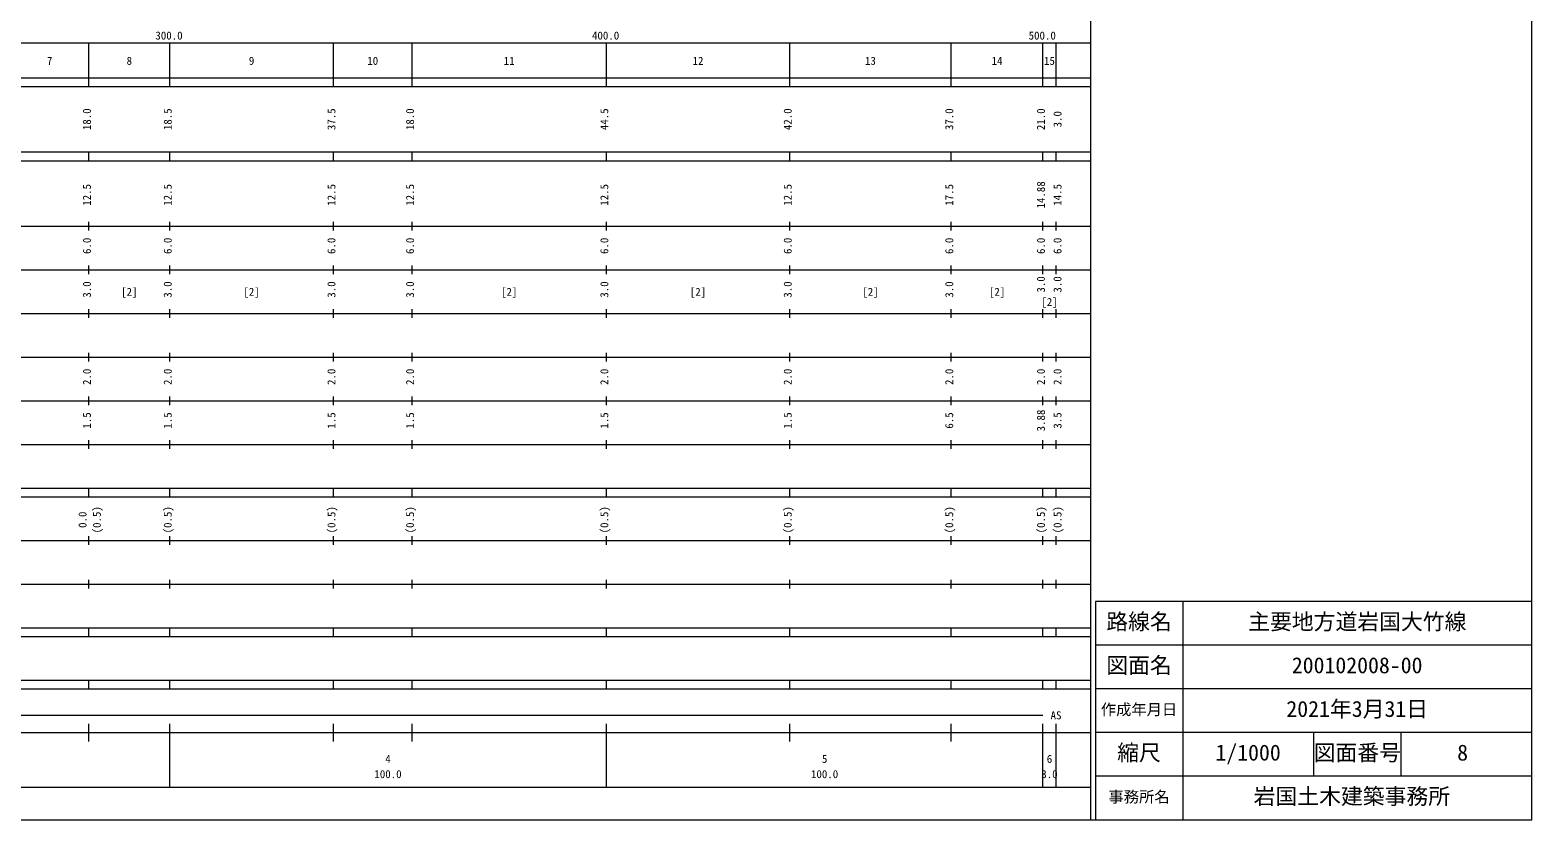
# Model space of a CAD drawing. Units: millimetres, scale not verified. Extents: x 20499 to 660499, y -46940 to 313060.
# Drawn here: x 316508 to 660499, y -46940 to 133985 of the extents above; entities that cross this region are included whole.
import ezdxf
from ezdxf.enums import TextEntityAlignment as Align

# ---------------------------------------------------------------- set-up
doc = ezdxf.new("R2010")
doc.units = ezdxf.units.MM
doc.header["$LTSCALE"] = 1000
for name, color, linetype, lineweight in [('M-TTL', 2, 'Continuous', 13), ('M-TTL-BAND', 7, 'Continuous', 13), ('M-TTL-FRAM', 2, 'Continuous', 13), ('M-TTL-LINE', 7, 'Continuous', 13), ('M-TTL-TXT', 7, 'Continuous', 13)]:
    doc.layers.add(name, color=color, linetype=linetype, lineweight=lineweight)
doc.styles.add('ＭＳ ゴシック', font='')
doc.styles.get('ＭＳ ゴシック').set_extended_font_data('MS Gothic')

msp = doc.modelspace()

# ---------------------------------------------------------------- linework, layer by layer
at = {"layer": 'M-TTL'}
for p, q in [((660499, -46940), (660499, 313060)), ((20499, -46940), (660499, -46940))]:
    msp.add_line(p, q, dxfattribs=at)
at = {"layer": 'M-TTL-BAND'}
for p, q in [((559499, -46940), (559499, 303060)), ((48499, 131060), (559499, 131060)), ((329999, 121060), (329999, 131060)), ((348499, 121060), (348499, 131060)), ((385999, 121060), (385999, 131060)), ((403999, 121060), (403999, 131060)), ((448499, 121060), (448499, 131060)), ((490499, 121060), (490499, 131060)), ((527499, 121060), (527499, 131060)), ((548499, 121060), (548499, 131060)), ((551499, 121060), (551499, 131060)), ((20499, 123060), (559499, 123060)), ((20499, 121060), (559499, 121060)), ((20499, 106060), (559499, 106060)), ((20499, 104060), (559499, 104060)), ((329999, 104060), (329999, 106060)), ((348499, 104060), (348499, 106060)), ((385999, 104060), (385999, 106060)), ((403999, 104060), (403999, 106060)), ((448499, 104060), (448499, 106060)), ((490499, 104060), (490499, 106060)), ((527499, 104060), (527499, 106060)), ((548499, 104060), (548499, 106060)), ((551499, 104060), (551499, 106060)), ((329999, 88060), (329999, 90060)), ((348499, 88060), (348499, 90060)), ((385999, 88060), (385999, 90060)), ((403999, 88060), (403999, 90060)), ((448499, 88060), (448499, 90060)), ((490499, 88060), (490499, 90060)), ((527499, 88060), (527499, 90060)), ((548499, 88060), (548499, 90060)), ((551499, 88060), (551499, 90060)), ((20499, 89060), (559499, 89060)), ((329999, 78060), (329999, 80060)), ((348499, 78060), (348499, 80060)), ((385999, 78060), (385999, 80060)), ((403999, 78060), (403999, 80060)), ((448499, 78060), (448499, 80060)), ((490499, 78060), (490499, 80060)), ((527499, 78060), (527499, 80060)), ((548499, 78060), (548499, 80060)), ((551499, 78060), (551499, 80060)), ((26499, 79060), (559499, 79060)), ((32499, 69060), (559499, 69060)), ((329999, 68060), (329999, 70060)), ((348499, 68060), (348499, 70060)), ((385999, 68060), (385999, 70060)), ((403999, 68060), (403999, 70060)), ((448499, 68060), (448499, 70060)), ((490499, 68060), (490499, 70060)), ((527499, 68060), (527499, 70060)), ((548499, 68060), (548499, 70060)), ((551499, 68060), (551499, 70060)), ((26499, 59060), (559499, 59060)), ((329999, 58060), (329999, 60060)), ((348499, 58060), (348499, 60060)), ((385999, 58060), (385999, 60060)), ((403999, 58060), (403999, 60060)), ((448499, 58060), (448499, 60060)), ((490499, 58060), (490499, 60060)), ((527499, 58060), (527499, 60060)), ((548499, 58060), (548499, 60060)), ((551499, 58060), (551499, 60060)), ((32499, 49060), (559499, 49060)), ((329999, 48060), (329999, 50060)), ((348499, 48060), (348499, 50060)), ((385999, 48060), (385999, 50060)), ((403999, 48060), (403999, 50060)), ((448499, 48060), (448499, 50060)), ((490499, 48060), (490499, 50060)), ((527499, 48060), (527499, 50060)), ((548499, 48060), (548499, 50060)), ((551499, 48060), (551499, 50060)), ((26499, 39060), (559499, 39060)), ((329999, 38060), (329999, 40060)), ((348499, 38060), (348499, 40060)), ((385999, 38060), (385999, 40060)), ((403999, 38060), (403999, 40060)), ((448499, 38060), (448499, 40060)), ((490499, 38060), (490499, 40060)), ((527499, 38060), (527499, 40060)), ((548499, 38060), (548499, 40060)), ((551499, 38060), (551499, 40060)), ((20499, 29060), (559499, 29060)), ((329999, 27060), (329999, 29060)), ((348499, 27060), (348499, 29060)), ((385999, 27060), (385999, 29060)), ((403999, 27060), (403999, 29060)), ((448499, 27060), (448499, 29060)), ((490499, 27060), (490499, 29060)), ((527499, 27060), (527499, 29060)), ((548499, 27060), (548499, 29060)), ((551499, 27060), (551499, 29060)), ((20499, 27060), (559499, 27060)), ((329999, 16060), (329999, 18060)), ((348499, 16060), (348499, 18060)), ((385999, 16060), (385999, 18060)), ((403999, 16060), (403999, 18060)), ((448499, 16060), (448499, 18060)), ((490499, 16060), (490499, 18060)), ((527499, 16060), (527499, 18060)), ((548499, 16060), (548499, 18060)), ((551499, 16060), (551499, 18060)), ((29499, 17060), (559499, 17060)), ((20499, 7060), (559499, 7060)), ((329999, 6060), (329999, 8060)), ((348499, 6060), (348499, 8060)), ((385999, 6060), (385999, 8060)), ((403999, 6060), (403999, 8060)), ((448499, 6060), (448499, 8060)), ((490499, 6060), (490499, 8060)), ((527499, 6060), (527499, 8060)), ((548499, 6060), (548499, 8060)), ((551499, 6060), (551499, 8060)), ((20499, -2940), (559499, -2940)), ((329999, -4940), (329999, -2940)), ((348499, -4940), (348499, -2940)), ((385999, -4940), (385999, -2940)), ((403999, -4940), (403999, -2940)), ((448499, -4940), (448499, -2940)), ((490499, -4940), (490499, -2940)), ((527499, -4940), (527499, -2940)), ((548499, -4940), (548499, -2940)), ((551499, -4940), (551499, -2940)), ((20499, -4940), (559499, -4940)), ((20499, -14940), (559499, -14940)), ((20499, -16940), (559499, -16940)), ((329999, -16940), (329999, -14940)), ((348499, -16940), (348499, -14940)), ((385999, -16940), (385999, -14940)), ((403999, -16940), (403999, -14940)), ((448499, -16940), (448499, -14940)), ((490499, -16940), (490499, -14940)), ((527499, -16940), (527499, -14940)), ((548499, -16940), (548499, -14940)), ((551499, -16940), (551499, -14940)), ((51499, -22940), (548499, -22940)), ((20499, -26940), (559499, -26940)), ((329999, -28940), (329999, -24940)), ((348499, -39440), (348499, -24940)), ((385999, -28940), (385999, -24940)), ((403999, -28940), (403999, -24940)), ((448499, -39440), (448499, -24940)), ((490499, -28940), (490499, -24940)), ((527499, -28940), (527499, -24940)), ((548499, -39440), (548499, -24940)), ((551499, -39440), (551499, -24940)), ((48499, -39440), (559499, -39440))]:
    msp.add_line(p, q, dxfattribs=at)
at = {"layer": 'M-TTL-FRAM'}
for p, q in [((660499, 3060), (560499, 3060)), ((560499, 3060), (560499, -46940))]:
    msp.add_line(p, q, dxfattribs=at)
at = {"layer": 'M-TTL-LINE'}
for p, q in [((580499, 3060), (580499, -46940)), ((660499, -6940), (560499, -6940)), ((660499, -16940), (560499, -16940)), ((660499, -26940), (560499, -26940)), ((610499, -26940), (610499, -36940)), ((630499, -26940), (630499, -36940)), ((660499, -36940), (560499, -36940))]:
    msp.add_line(p, q, dxfattribs=at)

# ---------------------------------------------------------------- texts
at = {"layer": 'M-TTL-BAND', "style": 'ＭＳ ゴシック'}
for s, p in [('300.0', (345218, 131254)), ('400.0', (445218, 131254)), ('500.0', (545218, 131254)), ('7', (320374, 125465)), ('8', (338624, 125465)), ('9', (366624, 125465)), ('10', (393749, 125465)), ('11', (424999, 125465)), ('12', (468249, 125465)), ('13', (507749, 125465)), ('14', (536749, 125465)), ('15', (548749, 125465)), ('[2]', (337374, 72560)), ('[2]', (365374, 72560)), ('[2]', (424374, 72560)), ('[2]', (467624, 72560)), ('[2]', (507124, 72560)), ('[2]', (536124, 72560)), ('[2]', (548124, 70229)), ('AS', (550249, -24440)), ('4', (397874, -34417)), ('5', (497874, -34417)), ('6', (549374, -34417)), ('100.0', (395374, -37907)), ('100.0', (495374, -37907)), ('3.0', (548124, -37907))]:
    msp.add_text(s, height=1833, dxfattribs=at).set_placement(p, align=Align.BOTTOM_LEFT)
for s, p in [('18.0', (330999, 111060)), ('18.5', (349499, 111060)), ('37.5', (386999, 111060)), ('18.0', (404999, 111060)), ('44.5', (449499, 111060)), ('42.0', (491499, 111060)), ('37.0', (528499, 111060)), ('21.0', (549499, 111060)), ('3.0', (553295, 111685)), ('12.5', (330999, 93734)), ('12.5', (349499, 93734)), ('12.5', (386999, 93734)), ('12.5', (404999, 93734)), ('12.5', (449499, 93734)), ('12.5', (491499, 93734)), ('17.5', (528499, 93734)), ('14.88', (549499, 93109)), ('14.5', (553295, 93734)), ('6.0', (330999, 82685)), ('6.0', (349499, 82685)), ('6.0', (386999, 82685)), ('6.0', (404999, 82685)), ('6.0', (449499, 82685)), ('6.0', (491499, 82685)), ('6.0', (528499, 82685)), ('6.0', (549499, 82685)), ('6.0', (553295, 82685)), ('3.0', (330999, 72685)), ('3.0', (349499, 72685)), ('3.0', (386999, 72685)), ('3.0', (404999, 72685)), ('3.0', (449499, 72685)), ('3.0', (491499, 72685)), ('3.0', (528499, 72685)), ('3.0', (549499, 73850)), ('3.0', (553295, 73850)), ('2.0', (330999, 52685)), ('2.0', (349499, 52685)), ('2.0', (386999, 52685)), ('2.0', (404999, 52685)), ('2.0', (449499, 52685)), ('2.0', (491499, 52685)), ('2.0', (528499, 52685)), ('2.0', (549499, 52685)), ('2.0', (553295, 52685)), ('1.5', (330999, 42685)), ('1.5', (349499, 42685)), ('1.5', (386999, 42685)), ('1.5', (404999, 42685)), ('1.5', (449499, 42685)), ('1.5', (491499, 42685)), ('6.5', (528499, 42685)), ('3.88', (549499, 42060)), ('3.5', (553295, 42685)), ('(0.5)', (333260, 18699)), ('(0.5)', (349499, 18699)), ('(0.5)', (386999, 18699)), ('(0.5)', (404999, 18699)), ('(0.5)', (449499, 18699)), ('(0.5)', (491499, 18699)), ('(0.5)', (528499, 18699)), ('(0.5)', (549499, 18699)), ('(0.5)', (553295, 18699)), ('0.0', (329999, 19949))]:
    msp.add_text(s, height=1833, rotation=90, dxfattribs=at).set_placement(p, align=Align.BOTTOM_LEFT)
at = {"layer": 'M-TTL-TXT', "style": 'ＭＳ ゴシック'}
for s, height, p in [('路線名', 3666, (562999, -4440)), ('路線名', 3666, (562999, -4440)), ('主要地方道岩国大竹線', 3666, (595499, -4440)), ('図面名', 3666, (562999, -14440)), ('図面名', 3666, (562999, -14440)), ('200102008-00', 3666, (605499, -14440)), ('作成年月日', 2566, (561749, -23690)), ('作成年月日', 2566, (561749, -23690)), ('2021年3月31日', 3666, (604249, -24440)), ('縮尺', 3666, (565499, -34440)), ('縮尺', 3666, (565499, -34440)), ('1/1000', 3666, (587999, -34440)), ('図面番号', 3666, (610499, -34440)), ('図面番号', 3666, (610499, -34440)), ('8', 3666, (643374, -34440)), ('事務所名', 2566, (563499, -43690)), ('事務所名', 2566, (563499, -43690)), ('岩国土木建築事務所 ', 3666, (596749, -44440))]:
    msp.add_text(s, height=height, dxfattribs=at).set_placement(p, align=Align.BOTTOM_LEFT)

doc.saveas('drawing.dxf')
